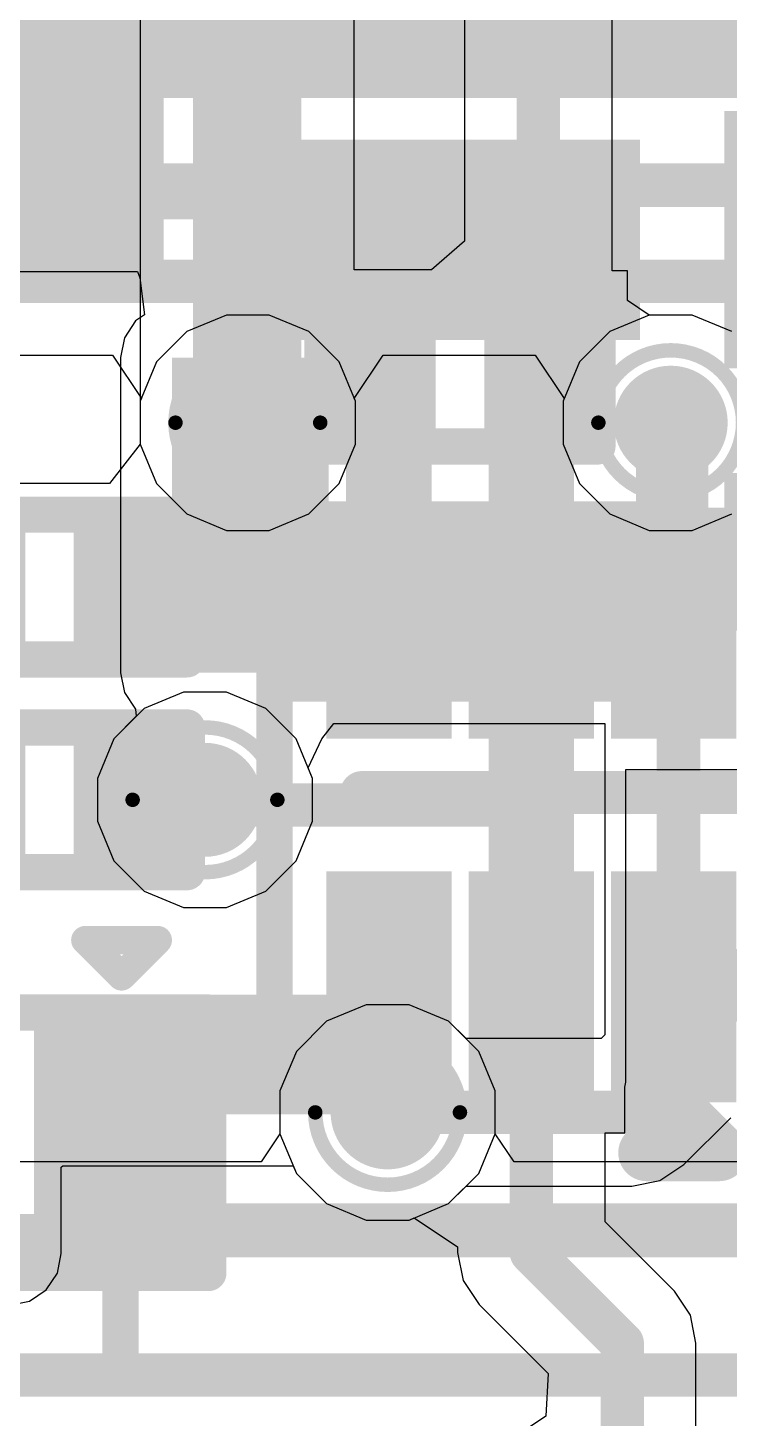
# Model space of a CAD drawing. Header units: inches. Extents: x -10 to 344, y -7 to 75.
# Drawn here: x 43.528 to 45.99, y 5.739 to 10.619 of the extents above; entities that cross this region are included whole.
import ezdxf

# ---------------------------------------------------------------- set-up
doc = ezdxf.new("R2010")
doc.units = ezdxf.units.IN
for name, color, linetype in [('Bottom Layer', 5, 'Continuous'), ('Bottom Overlay', 54, 'Continuous'), ('Bottom Paste', 16, 'Continuous'), ('Bottom Solder', 6, 'Continuous'), ('Drill Drawing', 1, 'Continuous'), ('Mid Layer 1', 16, 'Continuous'), ('Mid Layer 2', 76, 'Continuous'), ('Top Layer', 1, 'Continuous'), ('Top Overlay', 2, 'Continuous'), ('Top Solder', 216, 'Continuous'), ('Via Holes', 16, 'Continuous')]:
    doc.layers.add(name, color=color, linetype=linetype)

# ---------------------------------------------------------------- blocks, each defined once
blk = doc.blocks.new('8_WSON__8_6__28')
at = {"layer": 'Top Overlay'}
for points in [[(4, -2.5, 0.127, 0.127, 0), (4, -3, 0.127, 0.127, 0)], [(4, -3, 0.127, 0.127, 0), (-4, -3, 0.127, 0.127, 0)]]:
    blk.add_lwpolyline(points, format="xyseb", dxfattribs=at)
for points in [[(3.9683, -2.5, 0.0635, 0.0635, 1), (4.0318, -2.5, 0.0635, 0.0635, 1)], [(3.9683, -3, 0.0635, 0.0635, 1), (4.0318, -3, 0.0635, 0.0635, 1)], [(3.9683, -3, 0.0635, 0.0635, 1), (4.0318, -3, 0.0635, 0.0635, 1)]]:
    blk.add_lwpolyline(points, format="xyseb", close=True, dxfattribs=at)
blk = doc.blocks.new('MFFX_29')
at = {"layer": 'Top Layer'}
for points in [[(2.2, 1.655), (2.2, 2.155), (3.3, 2.155), (3.3, 1.655)], [(2.2, 0.385), (2.2, 0.885), (3.3, 0.885), (3.3, 0.385)]]:
    blk.add_hatch(color=1, dxfattribs=at).paths.add_polyline_path(points)
at = {"layer": 'Top Solder'}
for points in [[(2.0984, 1.5534), (2.0984, 2.2566), (3.4016, 2.2566), (3.4016, 1.5534)], [(0.0985, 2.0066), (1.8017, 2.0066), (1.8017, 1.4534), (0.0985, 1.4534)], [(0.0985, 1.0866), (1.8017, 1.0866), (1.8017, 0.1834), (0.0985, 0.1834)], [(2.0984, 0.2834), (2.0984, 0.9866), (3.4016, 0.9866), (3.4016, 0.2834)]]:
    blk.add_hatch(color=216, dxfattribs=at).paths.add_polyline_path(points)
at = {"layer": 'Top Overlay'}
for points in [[(2.27, 2.575, 0.15, 0.15, 0), (-3.075, 2.575, 0.15, 0.15, 0)], [(3.075, 2.575, 0.15, 0.15, 0), (2.27, 2.575, 0.15, 0.15, 0)]]:
    blk.add_lwpolyline(points, format="xyseb", dxfattribs=at)
for points in [[(2.2325, 2.575, 0.075, 0.075, 1), (2.3075, 2.575, 0.075, 0.075, 1)], [(2.2325, 2.575, 0.075, 0.075, 1), (2.3075, 2.575, 0.075, 0.075, 1)], [(3.0375, 2.575, 0.075, 0.075, 1), (3.1125, 2.575, 0.075, 0.075, 1)]]:
    blk.add_lwpolyline(points, format="xyseb", close=True, dxfattribs=at)
blk = doc.blocks.new('R___0201_B_71')
at = {"layer": 'Bottom Layer'}
for points in [[(-0.41, 0.185), (-0.14, 0.185), (-0.14, -0.185), (-0.41, -0.185)], [(0.14, 0.185), (0.41, 0.185), (0.41, -0.185), (0.14, -0.185)]]:
    blk.add_hatch(color=5, dxfattribs=at).paths.add_polyline_path(points)
at = {"layer": 'Bottom Paste'}
for points in [[(-0.41, 0.185), (-0.14, 0.185), (-0.14, -0.185), (-0.41, -0.185)], [(0.14, 0.185), (0.41, 0.185), (0.41, -0.185), (0.14, -0.185)]]:
    blk.add_hatch(color=16, dxfattribs=at).paths.add_polyline_path(points)
at = {"layer": 'Bottom Solder'}
for points in [[(-0.465, 0.24), (-0.085, 0.24), (-0.085, -0.24), (-0.465, -0.24)], [(0.085, 0.24), (0.465, 0.24), (0.465, -0.24), (0.085, -0.24)]]:
    blk.add_hatch(color=6, dxfattribs=at).paths.add_polyline_path(points)
at = {"layer": 'Bottom Overlay'}
for points in [[(0.4826, 0.254, 0.127, 0.127, 0), (-0.4826, 0.254, 0.127, 0.127, 0)], [(-0.4826, 0.254, 0.127, 0.127, 0), (-0.4826, -0.254, 0.127, 0.127, 0)], [(0.4826, 0.254, 0.127, 0.127, 0), (0.4826, -0.254, 0.127, 0.127, 0)], [(0.4826, -0.254, 0.127, 0.127, 0), (-0.4826, -0.254, 0.127, 0.127, 0)]]:
    blk.add_lwpolyline(points, format="xyseb", dxfattribs=at)
for points in [[(-0.5143, 0.254, 0.0635, 0.0635, 1), (-0.4508, 0.254, 0.0635, 0.0635, 1)], [(-0.5143, 0.254, 0.0635, 0.0635, 1), (-0.4508, 0.254, 0.0635, 0.0635, 1)], [(0.4508, 0.254, 0.0635, 0.0635, 1), (0.5143, 0.254, 0.0635, 0.0635, 1)], [(0.4508, 0.254, 0.0635, 0.0635, 1), (0.5143, 0.254, 0.0635, 0.0635, 1)], [(-0.5143, -0.254, 0.0635, 0.0635, 1), (-0.4508, -0.254, 0.0635, 0.0635, 1)], [(-0.5143, -0.254, 0.0635, 0.0635, 1), (-0.4508, -0.254, 0.0635, 0.0635, 1)], [(0.4508, -0.254, 0.0635, 0.0635, 1), (0.5143, -0.254, 0.0635, 0.0635, 1)], [(0.4508, -0.254, 0.0635, 0.0635, 1), (0.5143, -0.254, 0.0635, 0.0635, 1)]]:
    blk.add_lwpolyline(points, format="xyseb", close=True, dxfattribs=at)
blk = doc.blocks.new('R___0201_B_73')
at = {"layer": 'Bottom Layer'}
for points in [[(-0.41, 0.185), (-0.14, 0.185), (-0.14, -0.185), (-0.41, -0.185)], [(0.14, 0.185), (0.41, 0.185), (0.41, -0.185), (0.14, -0.185)]]:
    blk.add_hatch(color=5, dxfattribs=at).paths.add_polyline_path(points)
at = {"layer": 'Bottom Paste'}
for points in [[(-0.41, 0.185), (-0.14, 0.185), (-0.14, -0.185), (-0.41, -0.185)], [(0.14, 0.185), (0.41, 0.185), (0.41, -0.185), (0.14, -0.185)]]:
    blk.add_hatch(color=16, dxfattribs=at).paths.add_polyline_path(points)
at = {"layer": 'Bottom Solder'}
for points in [[(-0.465, 0.24), (-0.085, 0.24), (-0.085, -0.24), (-0.465, -0.24)], [(0.085, 0.24), (0.465, 0.24), (0.465, -0.24), (0.085, -0.24)]]:
    blk.add_hatch(color=6, dxfattribs=at).paths.add_polyline_path(points)
at = {"layer": 'Bottom Overlay'}
for points in [[(-0.4826, 0.254, 0.127, 0.127, 0), (0.4826, 0.254, 0.127, 0.127, 0)], [(-0.4826, -0.254, 0.127, 0.127, 0), (-0.4826, 0.254, 0.127, 0.127, 0)], [(0.4826, -0.254, 0.127, 0.127, 0), (0.4826, 0.254, 0.127, 0.127, 0)], [(-0.4826, -0.254, 0.127, 0.127, 0), (0.4826, -0.254, 0.127, 0.127, 0)]]:
    blk.add_lwpolyline(points, format="xyseb", dxfattribs=at)
for points in [[(-0.5143, 0.254, 0.0635, 0.0635, 1), (-0.4508, 0.254, 0.0635, 0.0635, 1)], [(-0.5143, 0.254, 0.0635, 0.0635, 1), (-0.4508, 0.254, 0.0635, 0.0635, 1)], [(0.4508, 0.254, 0.0635, 0.0635, 1), (0.5143, 0.254, 0.0635, 0.0635, 1)], [(0.4508, 0.254, 0.0635, 0.0635, 1), (0.5143, 0.254, 0.0635, 0.0635, 1)], [(-0.5143, -0.254, 0.0635, 0.0635, 1), (-0.4508, -0.254, 0.0635, 0.0635, 1)], [(-0.5143, -0.254, 0.0635, 0.0635, 1), (-0.4508, -0.254, 0.0635, 0.0635, 1)], [(0.4508, -0.254, 0.0635, 0.0635, 1), (0.5143, -0.254, 0.0635, 0.0635, 1)], [(0.4508, -0.254, 0.0635, 0.0635, 1), (0.5143, -0.254, 0.0635, 0.0635, 1)]]:
    blk.add_lwpolyline(points, format="xyseb", close=True, dxfattribs=at)
blk = doc.blocks.new('R___0201_B_74')
at = {"layer": 'Bottom Layer'}
for points in [[(-0.41, 0.185), (-0.14, 0.185), (-0.14, -0.185), (-0.41, -0.185)], [(0.14, 0.185), (0.41, 0.185), (0.41, -0.185), (0.14, -0.185)]]:
    blk.add_hatch(color=5, dxfattribs=at).paths.add_polyline_path(points)
at = {"layer": 'Bottom Paste'}
for points in [[(-0.41, 0.185), (-0.14, 0.185), (-0.14, -0.185), (-0.41, -0.185)], [(0.14, 0.185), (0.41, 0.185), (0.41, -0.185), (0.14, -0.185)]]:
    blk.add_hatch(color=16, dxfattribs=at).paths.add_polyline_path(points)
at = {"layer": 'Bottom Solder'}
for points in [[(-0.465, 0.24), (-0.085, 0.24), (-0.085, -0.24), (-0.465, -0.24)], [(0.085, 0.24), (0.465, 0.24), (0.465, -0.24), (0.085, -0.24)]]:
    blk.add_hatch(color=6, dxfattribs=at).paths.add_polyline_path(points)
at = {"layer": 'Bottom Overlay'}
for points in [[(0.4826, 0.254, 0.127, 0.127, 0), (-0.4826, 0.254, 0.127, 0.127, 0)], [(-0.4826, 0.254, 0.127, 0.127, 0), (-0.4826, -0.254, 0.127, 0.127, 0)], [(0.4826, 0.254, 0.127, 0.127, 0), (0.4826, -0.254, 0.127, 0.127, 0)], [(0.4826, -0.254, 0.127, 0.127, 0), (-0.4826, -0.254, 0.127, 0.127, 0)]]:
    blk.add_lwpolyline(points, format="xyseb", dxfattribs=at)
for points in [[(-0.5143, 0.254, 0.0635, 0.0635, 1), (-0.4508, 0.254, 0.0635, 0.0635, 1)], [(-0.5143, 0.254, 0.0635, 0.0635, 1), (-0.4508, 0.254, 0.0635, 0.0635, 1)], [(0.4508, 0.254, 0.0635, 0.0635, 1), (0.5143, 0.254, 0.0635, 0.0635, 1)], [(0.4508, 0.254, 0.0635, 0.0635, 1), (0.5143, 0.254, 0.0635, 0.0635, 1)], [(-0.5143, -0.254, 0.0635, 0.0635, 1), (-0.4508, -0.254, 0.0635, 0.0635, 1)], [(-0.5143, -0.254, 0.0635, 0.0635, 1), (-0.4508, -0.254, 0.0635, 0.0635, 1)], [(0.4508, -0.254, 0.0635, 0.0635, 1), (0.5143, -0.254, 0.0635, 0.0635, 1)], [(0.4508, -0.254, 0.0635, 0.0635, 1), (0.5143, -0.254, 0.0635, 0.0635, 1)]]:
    blk.add_lwpolyline(points, format="xyseb", close=True, dxfattribs=at)
blk = doc.blocks.new('DFN1006_3_B_76')
at = {"layer": 'Bottom Layer'}
for points in [[(-0.35, 0.55), (-0.1, 0.55), (-0.1, 0.15), (-0.35, 0.15)], [(0.1, 0.55), (0.35, 0.55), (0.35, 0.15), (0.1, 0.15)], [(-0.35, -0.15), (0.35, -0.15), (0.35, -0.55), (-0.35, -0.55)]]:
    blk.add_hatch(color=5, dxfattribs=at).paths.add_polyline_path(points)
at = {"layer": 'Bottom Paste'}
for points in [[(-0.35, 0.55), (-0.1, 0.55), (-0.1, 0.15), (-0.35, 0.15)], [(0.1, 0.55), (0.35, 0.55), (0.35, 0.15), (0.1, 0.15)], [(-0.35, -0.15), (0.35, -0.15), (0.35, -0.55), (-0.35, -0.55)]]:
    blk.add_hatch(color=16, dxfattribs=at).paths.add_polyline_path(points)
at = {"layer": 'Bottom Solder'}
for points in [[(-0.4516, 0.6516), (0.0016, 0.6516), (0.0016, 0.0484), (-0.4516, 0.0484)], [(-0.0016, 0.6516), (0.4516, 0.6516), (0.4516, 0.0484), (-0.0016, 0.0484)], [(-0.4516, -0.0484), (0.4516, -0.0484), (0.4516, -0.6516), (-0.4516, -0.6516)]]:
    blk.add_hatch(color=6, dxfattribs=at).paths.add_polyline_path(points)
at = {"layer": 'Bottom Overlay'}
for points in [[(0.4572, 0.6604, 0.127, 0.127, 0), (-0.4572, 0.6604, 0.127, 0.127, 0)], [(-0.4572, -0.6604, 0.127, 0.127, 0), (-0.4572, 0.6604, 0.127, 0.127, 0)], [(0.4572, -0.6604, 0.127, 0.127, 0), (0.4572, 0.6604, 0.127, 0.127, 0)], [(-0.7112, 0.2286, 0.1, 0.1, 0), (-0.7112, 0.4826, 0.1, 0.1, 0)], [(-0.5842, 0.3556, 0.1, 0.1, 0), (-0.7112, 0.4826, 0.1, 0.1, 0)], [(-0.7112, 0.2286, 0.1, 0.1, 0), (-0.5842, 0.3556, 0.1, 0.1, 0)], [(0.4572, -0.6604, 0.127, 0.127, 0), (-0.4572, -0.6604, 0.127, 0.127, 0)]]:
    blk.add_lwpolyline(points, format="xyseb", dxfattribs=at)
for points in [[(-0.4889, 0.6604, 0.0635, 0.0635, 1), (-0.4254, 0.6604, 0.0635, 0.0635, 1)], [(-0.4889, 0.6604, 0.0635, 0.0635, 1), (-0.4254, 0.6604, 0.0635, 0.0635, 1)], [(0.4254, 0.6604, 0.0635, 0.0635, 1), (0.4889, 0.6604, 0.0635, 0.0635, 1)], [(0.4254, 0.6604, 0.0635, 0.0635, 1), (0.4889, 0.6604, 0.0635, 0.0635, 1)], [(-0.7362, 0.4826, 0.05, 0.05, 1), (-0.6862, 0.4826, 0.05, 0.05, 1)], [(-0.7362, 0.4826, 0.05, 0.05, 1), (-0.6862, 0.4826, 0.05, 0.05, 1)], [(-0.6092, 0.3556, 0.05, 0.05, 1), (-0.5592, 0.3556, 0.05, 0.05, 1)], [(-0.6092, 0.3556, 0.05, 0.05, 1), (-0.5592, 0.3556, 0.05, 0.05, 1)], [(-0.7362, 0.2286, 0.05, 0.05, 1), (-0.6862, 0.2286, 0.05, 0.05, 1)], [(-0.7362, 0.2286, 0.05, 0.05, 1), (-0.6862, 0.2286, 0.05, 0.05, 1)], [(-0.4889, -0.6604, 0.0635, 0.0635, 1), (-0.4254, -0.6604, 0.0635, 0.0635, 1)], [(-0.4889, -0.6604, 0.0635, 0.0635, 1), (-0.4254, -0.6604, 0.0635, 0.0635, 1)], [(0.4254, -0.6604, 0.0635, 0.0635, 1), (0.4889, -0.6604, 0.0635, 0.0635, 1)], [(0.4254, -0.6604, 0.0635, 0.0635, 1), (0.4889, -0.6604, 0.0635, 0.0635, 1)]]:
    blk.add_lwpolyline(points, format="xyseb", close=True, dxfattribs=at)
blk = doc.blocks.new('SOT_563_B_77')
at = {"layer": 'Bottom Layer'}
for points in [[(-0.973, 0.35), (-0.973, 0.65), (-0.303, 0.65), (-0.303, 0.35)], [(0.303, 0.35), (0.303, 0.65), (0.973, 0.65), (0.973, 0.35)], [(-0.973, -0.15), (-0.973, 0.15), (-0.303, 0.15), (-0.303, -0.15)], [(0.303, -0.15), (0.303, 0.15), (0.973, 0.15), (0.973, -0.15)], [(-0.973, -0.65), (-0.973, -0.35), (-0.303, -0.35), (-0.303, -0.65)], [(0.303, -0.65), (0.303, -0.35), (0.973, -0.35), (0.973, -0.65)]]:
    blk.add_hatch(color=5, dxfattribs=at).paths.add_polyline_path(points)
at = {"layer": 'Bottom Paste'}
for points in [[(-0.973, 0.35), (-0.973, 0.65), (-0.303, 0.65), (-0.303, 0.35)], [(0.303, 0.35), (0.303, 0.65), (0.973, 0.65), (0.973, 0.35)], [(-0.973, -0.15), (-0.973, 0.15), (-0.303, 0.15), (-0.303, -0.15)], [(0.303, -0.15), (0.303, 0.15), (0.973, 0.15), (0.973, -0.15)], [(-0.973, -0.65), (-0.973, -0.35), (-0.303, -0.35), (-0.303, -0.65)], [(0.303, -0.65), (0.303, -0.35), (0.973, -0.35), (0.973, -0.65)]]:
    blk.add_hatch(color=16, dxfattribs=at).paths.add_polyline_path(points)
at = {"layer": 'Bottom Solder'}
for points in [[(-1.043, 0.28), (-1.043, 0.72), (-0.233, 0.72), (-0.233, 0.28)], [(0.233, 0.28), (0.233, 0.72), (1.043, 0.72), (1.043, 0.28)], [(-1.043, -0.22), (-1.043, 0.22), (-0.233, 0.22), (-0.233, -0.22)], [(0.233, -0.22), (0.233, 0.22), (1.043, 0.22), (1.043, -0.22)], [(-1.043, -0.72), (-1.043, -0.28), (-0.233, -0.28), (-0.233, -0.72)], [(0.233, -0.72), (0.233, -0.28), (1.043, -0.28), (1.043, -0.72)]]:
    blk.add_hatch(color=6, dxfattribs=at).paths.add_polyline_path(points)
at = {"layer": 'Bottom Overlay'}
for points in [[(-0.7588, 0.9016, 0.127, 0.127, 0), (0.7412, 0.9016, 0.127, 0.127, 0)], [(-1.2203, -0.4052, 0.2, 0.2, 0), (-1.2203, -0.6592, 0.2, 0.2, 0)], [(-1.2203, -0.4052, 0.2, 0.2, 0), (-1.0933, -0.5322, 0.2, 0.2, 0)], [(-1.0933, -0.5322, 0.2, 0.2, 0), (-1.2203, -0.6592, 0.2, 0.2, 0)], [(-0.7588, -0.9016, 0.127, 0.127, 0), (0.7412, -0.9016, 0.127, 0.127, 0)]]:
    blk.add_lwpolyline(points, format="xyseb", dxfattribs=at)
for points in [[(-0.7905, 0.9016, 0.0635, 0.0635, 1), (-0.727, 0.9016, 0.0635, 0.0635, 1)], [(0.7095, 0.9016, 0.0635, 0.0635, 1), (0.773, 0.9016, 0.0635, 0.0635, 1)], [(-1.2703, -0.4052, 0.1, 0.1, 1), (-1.1703, -0.4052, 0.1, 0.1, 1)], [(-1.2703, -0.4052, 0.1, 0.1, 1), (-1.1703, -0.4052, 0.1, 0.1, 1)], [(-1.1433, -0.5322, 0.1, 0.1, 1), (-1.0433, -0.5322, 0.1, 0.1, 1)], [(-1.1433, -0.5322, 0.1, 0.1, 1), (-1.0433, -0.5322, 0.1, 0.1, 1)], [(-1.2703, -0.6592, 0.1, 0.1, 1), (-1.1703, -0.6592, 0.1, 0.1, 1)], [(-1.2703, -0.6592, 0.1, 0.1, 1), (-1.1703, -0.6592, 0.1, 0.1, 1)], [(-0.7905, -0.9016, 0.0635, 0.0635, 1), (-0.727, -0.9016, 0.0635, 0.0635, 1)], [(0.7095, -0.9016, 0.0635, 0.0635, 1), (0.773, -0.9016, 0.0635, 0.0635, 1)]]:
    blk.add_lwpolyline(points, format="xyseb", close=True, dxfattribs=at)
blk = doc.blocks.new('C___0603_B_106')
at = {"layer": 'Bottom Layer'}
for points in [[(-1.143, -0.4445), (-1.143, 0.4445), (-0.381, 0.4445), (-0.381, -0.4445)], [(0.381, -0.4445), (0.381, 0.4445), (1.143, 0.4445), (1.143, -0.4445)]]:
    blk.add_hatch(color=5, dxfattribs=at).paths.add_polyline_path(points)
at = {"layer": 'Bottom Paste'}
for points in [[(-1.143, -0.4445), (-1.143, 0.4445), (-0.381, 0.4445), (-0.381, -0.4445)], [(0.381, -0.4445), (0.381, 0.4445), (1.143, 0.4445), (1.143, -0.4445)]]:
    blk.add_hatch(color=16, dxfattribs=at).paths.add_polyline_path(points)
at = {"layer": 'Bottom Solder'}
for points in [[(-1.203, -0.5045), (-1.203, 0.5045), (-0.321, 0.5045), (-0.321, -0.5045)], [(0.321, -0.5045), (0.321, 0.5045), (1.203, 0.5045), (1.203, -0.5045)]]:
    blk.add_hatch(color=6, dxfattribs=at).paths.add_polyline_path(points)
at = {"layer": 'Bottom Overlay'}
for points in [[(-1.2446, 0.5334, 0.127, 0.127, 0), (-0.4572, 0.5334, 0.127, 0.127, 0)], [(-1.2446, 0.5334, 0.127, 0.127, 0), (-1.2446, -0.5334, 0.127, 0.127, 0)], [(0.4572, 0.5334, 0.127, 0.127, 0), (1.2446, 0.5334, 0.127, 0.127, 0)], [(1.2446, 0.5334, 0.127, 0.127, 0), (1.2446, -0.5334, 0.127, 0.127, 0)], [(-1.2446, -0.5334, 0.127, 0.127, 0), (-0.4572, -0.5334, 0.127, 0.127, 0)], [(0.4572, -0.5334, 0.127, 0.127, 0), (1.2446, -0.5334, 0.127, 0.127, 0)]]:
    blk.add_lwpolyline(points, format="xyseb", dxfattribs=at)
for points in [[(-1.2764, 0.5334, 0.0635, 0.0635, 1), (-1.2128, 0.5334, 0.0635, 0.0635, 1)], [(-1.2764, 0.5334, 0.0635, 0.0635, 1), (-1.2128, 0.5334, 0.0635, 0.0635, 1)], [(-0.4889, 0.5334, 0.0635, 0.0635, 1), (-0.4254, 0.5334, 0.0635, 0.0635, 1)], [(0.4254, 0.5334, 0.0635, 0.0635, 1), (0.4889, 0.5334, 0.0635, 0.0635, 1)], [(1.2128, 0.5334, 0.0635, 0.0635, 1), (1.2764, 0.5334, 0.0635, 0.0635, 1)], [(1.2128, 0.5334, 0.0635, 0.0635, 1), (1.2764, 0.5334, 0.0635, 0.0635, 1)], [(-1.2764, -0.5334, 0.0635, 0.0635, 1), (-1.2128, -0.5334, 0.0635, 0.0635, 1)], [(-1.2764, -0.5334, 0.0635, 0.0635, 1), (-1.2128, -0.5334, 0.0635, 0.0635, 1)], [(-0.4889, -0.5334, 0.0635, 0.0635, 1), (-0.4254, -0.5334, 0.0635, 0.0635, 1)], [(0.4254, -0.5334, 0.0635, 0.0635, 1), (0.4889, -0.5334, 0.0635, 0.0635, 1)], [(1.2128, -0.5334, 0.0635, 0.0635, 1), (1.2764, -0.5334, 0.0635, 0.0635, 1)], [(1.2128, -0.5334, 0.0635, 0.0635, 1), (1.2764, -0.5334, 0.0635, 0.0635, 1)]]:
    blk.add_lwpolyline(points, format="xyseb", close=True, dxfattribs=at)

msp = doc.modelspace()

# ---------------------------------------------------------------- hatches: boundary and pattern name
at = {"layer": 'Bottom Layer'}
for points in [[(44.6458, 8.194), (44.9458, 8.194), (44.9458, 9.5882), (44.6458, 9.5882)], [(45.1458, 6.918), (45.4458, 6.918), (45.4458, 9.5882), (45.1458, 9.5882)], [(43.6518, 6.8055), (44.9458, 6.8055), (44.9458, 7.2249), (43.6518, 7.2249)]]:
    msp.add_hatch(color=5, dxfattribs=at).paths.add_polyline_path(points)
h = msp.add_hatch(color=5, dxfattribs=at)
edge = h.paths.add_edge_path()
edge.add_arc((44.3007, 9.2328), 0.2, 0, 360)
h = msp.add_hatch(color=5, dxfattribs=at)
edge = h.paths.add_edge_path()
edge.add_arc((45.7852, 9.2328), 0.2, 0, 360)
h = msp.add_hatch(color=5, dxfattribs=at)
edge = h.paths.add_edge_path()
edge.add_arc((44.1503, 7.9092), 0.2, 0, 360)
h = msp.add_hatch(color=5, dxfattribs=at)
edge = h.paths.add_edge_path()
edge.add_arc((44.7913, 6.8122), 0.2, 0, 360)
at = {"layer": 'Mid Layer 1'}
h = msp.add_hatch(color=16, dxfattribs=at)
edge = h.paths.add_edge_path()
edge.add_arc((44.3007, 9.2328), 0.2, 0, 360)
h = msp.add_hatch(color=16, dxfattribs=at)
edge = h.paths.add_edge_path()
edge.add_arc((45.7852, 9.2328), 0.2, 0, 360)
h = msp.add_hatch(color=16, dxfattribs=at)
edge = h.paths.add_edge_path()
edge.add_arc((44.1503, 7.9092), 0.2, 0, 360)
h = msp.add_hatch(color=16, dxfattribs=at)
edge = h.paths.add_edge_path()
edge.add_arc((44.7913, 6.8122), 0.2, 0, 360)
at = {"layer": 'Mid Layer 2'}
h = msp.add_hatch(color=76, dxfattribs=at)
edge = h.paths.add_edge_path()
edge.add_arc((44.3007, 9.2328), 0.2, 0, 360)
h = msp.add_hatch(color=76, dxfattribs=at)
edge = h.paths.add_edge_path()
edge.add_arc((45.7852, 9.2328), 0.2, 0, 360)
h = msp.add_hatch(color=76, dxfattribs=at)
edge = h.paths.add_edge_path()
edge.add_arc((44.1503, 7.9092), 0.2, 0, 360)
h = msp.add_hatch(color=76, dxfattribs=at)
edge = h.paths.add_edge_path()
edge.add_arc((44.7913, 6.8122), 0.2, 0, 360)
at = {"layer": 'Top Layer'}
msp.add_hatch(color=1, dxfattribs=at).paths.add_polyline_path([(44.0349, 8.355), (44.5847, 8.355), (44.5847, 9.4615), (44.0349, 9.4615)])
h = msp.add_hatch(color=1, dxfattribs=at)
edge = h.paths.add_edge_path()
edge.add_arc((44.3007, 9.2328), 0.2, 0, 360)
h = msp.add_hatch(color=1, dxfattribs=at)
edge = h.paths.add_edge_path()
edge.add_arc((45.7852, 9.2328), 0.2, 0, 360)
h = msp.add_hatch(color=1, dxfattribs=at)
edge = h.paths.add_edge_path()
edge.add_arc((44.1503, 7.9092), 0.2, 0, 360)
h = msp.add_hatch(color=1, dxfattribs=at)
edge = h.paths.add_edge_path()
edge.add_arc((44.7913, 6.8122), 0.2, 0, 360)
at = {"layer": 'Via Holes'}
h = msp.add_hatch(color=7, dxfattribs=at)
edge = h.paths.add_edge_path()
edge.add_arc((44.3007, 9.2328), 0.1, 0, 360)
h = msp.add_hatch(color=7, dxfattribs=at)
edge = h.paths.add_edge_path()
edge.add_arc((45.7852, 9.2328), 0.1, 0, 360)
h = msp.add_hatch(color=7, dxfattribs=at)
edge = h.paths.add_edge_path()
edge.add_arc((44.1503, 7.9092), 0.1, 0, 360)
h = msp.add_hatch(color=7, dxfattribs=at)
edge = h.paths.add_edge_path()
edge.add_arc((44.7913, 6.8122), 0.1, 0, 360)

# ---------------------------------------------------------------- linework, layer by layer
at = {"layer": 'Bottom Layer'}
for p, q in [((45.5794, 9.766), (45.5794, 13.4624)), ((45.0615, 13.3552), (45.0615, 9.8698)), ((44.6739, 9.7695), (44.6739, 11.7813)), ((43.9228, 11.0642), (43.9228, 9.2352)), ((45.0615, 9.8698), (44.9458, 9.7695)), ((44.9458, 9.7695), (44.6739, 9.7695)), ((45.6332, 9.766), (45.5794, 9.766)), ((45.6332, 9.6619), (45.6332, 9.766)), ((45.71, 9.6106), (45.6332, 9.6619)), ((45.8603, 9.6106), (45.71, 9.6106)), ((45.9992, 9.5531), (45.8603, 9.6106)), ((43.9228, 9.2352), (43.9229, 9.2347)), ((43.9229, 9.2347), (43.9229, 9.1576)), ((43.9229, 9.1576), (43.8155, 9.0188)), ((43.8155, 9.0188), (43.3043, 9.0188)), ((45.6271, 6.918), (45.6271, 8.0162)), ((45.6271, 8.0162), (46.1236, 8.0162)), ((45.6236, 6.9005), (45.6271, 6.918)), ((45.6236, 6.7402), (45.6236, 6.9005)), ((45.5548, 6.4283), (45.5548, 6.7402)), ((45.5548, 6.7402), (45.6236, 6.7402)), ((43.6459, 6.6194), (43.6518, 6.6242)), ((43.6459, 6.3173), (43.6459, 6.6194)), ((43.6518, 6.6242), (44.4603, 6.6242)), ((44.4603, 6.6242), (44.4711, 6.5982)), ((44.4711, 6.5982), (44.5773, 6.492)), ((44.5773, 6.492), (44.7162, 6.4344)), ((44.8665, 6.4344), (44.8845, 6.4419)), ((44.8845, 6.4419), (45.0369, 6.3401)), ((44.7162, 6.4344), (44.8665, 6.4344)), ((45.7981, 6.1851), (45.5548, 6.4283)), ((43.6321, 6.2479), (43.6459, 6.3173)), ((45.0369, 6.3401), (45.0369, 6.321)), ((45.0369, 6.321), (45.0566, 6.2219)), ((43.5928, 6.1891), (43.6321, 6.2479)), ((45.0566, 6.2219), (45.1127, 6.1379)), ((43.4646, 6.136), (43.534, 6.1498)), ((43.534, 6.1498), (43.5928, 6.1891)), ((45.8542, 6.101), (45.7981, 6.1851)), ((45.1127, 6.1379), (45.355, 5.8957)), ((45.8739, 6.0019), (45.8542, 6.101)), ((45.8739, 3.4038), (45.8739, 6.0019)), ((45.355, 5.8957), (45.3467, 5.7461)), ((45.3467, 5.7461), (45.2756, 5.6986))]:
    msp.add_line(p, q, dxfattribs=at)
for points in [[(45.3204, 9.4032, 0.1524, 0.1524, 0), (45.3204, 13.4624, 0.1524, 0.1524, 0)], [(44.2984, 9.2352, 0.381, 0.381, 0), (44.2984, 11.7813, 0.381, 0.381, 0)], [(44.2984, 9.2352, 0.1524, 0.1524, 0), (44.3007, 9.2328, 0.1524, 0.1524, 0)], [(45.7852, 9.1058, 0.254, 0.254, 0), (45.7905, 9.1005, 0.254, 0.254, 0)], [(45.7905, 8.5343, 0.254, 0.254, 0), (45.7905, 9.1005, 0.254, 0.254, 0)], [(43.8796, 8.656, 0.254, 0.254, 0), (44.7728, 8.656, 0.254, 0.254, 0)], [(44.7728, 8.656, 0.254, 0.254, 0), (44.7958, 8.633, 0.254, 0.254, 0)], [(44.7958, 8.529, 0.254, 0.254, 0), (44.7958, 8.633, 0.254, 0.254, 0)], [(45.7905, 8.5343, 0.254, 0.254, 0), (45.7958, 8.529, 0.254, 0.254, 0)], [(43.8796, 7.891, 0.1524, 0.1524, 0), (45.2958, 7.891, 0.1524, 0.1524, 0)], [(45.2923, 7.2494, 0.254, 0.254, 0), (45.2958, 7.253, 0.254, 0.254, 0)], [(45.7958, 7.253, 0.254, 0.254, 0), (45.8009, 7.2581, 0.254, 0.254, 0)], [(45.8009, 7.2581, 0.254, 0.254, 0), (46.3714, 7.2581, 0.254, 0.254, 0)], [(45.2958, 6.321, 0.1524, 0.1524, 0), (45.2958, 7.253, 0.1524, 0.1524, 0)], [(45.2958, 6.321, 0.1524, 0.1524, 0), (45.6149, 6.0019, 0.1524, 0.1524, 0)], [(45.6149, 3.4038, 0.1524, 0.1524, 0), (45.6149, 6.0019, 0.1524, 0.1524, 0)]]:
    msp.add_lwpolyline(points, format="xyseb", dxfattribs=at)
for points in [[(45.2823, 9.4032, 0.0762, 0.0762, 1), (45.3585, 9.4032, 0.0762, 0.0762, 1)], [(44.2031, 9.2352, 0.1905, 0.1905, 1), (44.3936, 9.2352, 0.1905, 0.1905, 1)], [(44.2603, 9.2352, 0.0762, 0.0762, 1), (44.3365, 9.2352, 0.0762, 0.0762, 1)], [(44.2626, 9.2328, 0.0762, 0.0762, 1), (44.3388, 9.2328, 0.0762, 0.0762, 1)], [(45.7217, 9.1058, 0.127, 0.127, 1), (45.8487, 9.1058, 0.127, 0.127, 1)], [(45.727, 9.1005, 0.127, 0.127, 1), (45.854, 9.1005, 0.127, 0.127, 1)], [(45.727, 9.1005, 0.127, 0.127, 1), (45.854, 9.1005, 0.127, 0.127, 1)], [(43.8161, 8.656, 0.127, 0.127, 1), (43.9431, 8.656, 0.127, 0.127, 1)], [(44.7093, 8.656, 0.127, 0.127, 1), (44.8363, 8.656, 0.127, 0.127, 1)], [(44.7093, 8.656, 0.127, 0.127, 1), (44.8363, 8.656, 0.127, 0.127, 1)], [(44.7323, 8.633, 0.127, 0.127, 1), (44.8593, 8.633, 0.127, 0.127, 1)], [(44.7323, 8.633, 0.127, 0.127, 1), (44.8593, 8.633, 0.127, 0.127, 1)], [(44.7323, 8.529, 0.127, 0.127, 1), (44.8593, 8.529, 0.127, 0.127, 1)], [(45.727, 8.5343, 0.127, 0.127, 1), (45.854, 8.5343, 0.127, 0.127, 1)], [(45.727, 8.5343, 0.127, 0.127, 1), (45.854, 8.5343, 0.127, 0.127, 1)], [(45.7323, 8.529, 0.127, 0.127, 1), (45.8593, 8.529, 0.127, 0.127, 1)], [(43.8415, 7.891, 0.0762, 0.0762, 1), (43.9177, 7.891, 0.0762, 0.0762, 1)], [(45.2577, 7.891, 0.0762, 0.0762, 1), (45.3339, 7.891, 0.0762, 0.0762, 1)], [(45.2288, 7.2494, 0.127, 0.127, 1), (45.3558, 7.2494, 0.127, 0.127, 1)], [(45.2323, 7.253, 0.127, 0.127, 1), (45.3593, 7.253, 0.127, 0.127, 1)], [(45.7323, 7.253, 0.127, 0.127, 1), (45.8593, 7.253, 0.127, 0.127, 1)], [(45.7374, 7.2581, 0.127, 0.127, 1), (45.8644, 7.2581, 0.127, 0.127, 1)], [(45.7374, 7.2581, 0.127, 0.127, 1), (45.8644, 7.2581, 0.127, 0.127, 1)], [(45.2577, 7.253, 0.0762, 0.0762, 1), (45.3339, 7.253, 0.0762, 0.0762, 1)], [(45.2577, 6.321, 0.0762, 0.0762, 1), (45.3339, 6.321, 0.0762, 0.0762, 1)], [(45.2577, 6.321, 0.0762, 0.0762, 1), (45.3339, 6.321, 0.0762, 0.0762, 1)], [(45.5768, 6.0019, 0.0762, 0.0762, 1), (45.653, 6.0019, 0.0762, 0.0762, 1)], [(45.5768, 6.0019, 0.0762, 0.0762, 1), (45.653, 6.0019, 0.0762, 0.0762, 1)]]:
    msp.add_lwpolyline(points, format="xyseb", close=True, dxfattribs=at)
at = {"layer": 'Drill Drawing'}
for points in [[(44.5547, 9.2328, 0.0508, 0.0508, 1), (44.0467, 9.2328, 0.0508, 0.0508, 1)], [(46.0392, 9.2328, 0.0508, 0.0508, 1), (45.5312, 9.2328, 0.0508, 0.0508, 1)], [(44.034, 9.2328, 0.0254, 0.0254, 1), (44.0594, 9.2328, 0.0254, 0.0254, 1)], [(44.542, 9.2328, 0.0254, 0.0254, 1), (44.5674, 9.2328, 0.0254, 0.0254, 1)], [(45.5185, 9.2328, 0.0254, 0.0254, 1), (45.5439, 9.2328, 0.0254, 0.0254, 1)], [(44.4043, 7.9092, 0.0508, 0.0508, 1), (43.8963, 7.9092, 0.0508, 0.0508, 1)], [(43.8836, 7.9092, 0.0254, 0.0254, 1), (43.909, 7.9092, 0.0254, 0.0254, 1)], [(44.3916, 7.9092, 0.0254, 0.0254, 1), (44.417, 7.9092, 0.0254, 0.0254, 1)], [(45.0453, 6.8122, 0.0508, 0.0508, 1), (44.5373, 6.8122, 0.0508, 0.0508, 1)], [(44.5246, 6.8122, 0.0254, 0.0254, 1), (44.55, 6.8122, 0.0254, 0.0254, 1)], [(45.0326, 6.8122, 0.0254, 0.0254, 1), (45.058, 6.8122, 0.0254, 0.0254, 1)]]:
    msp.add_lwpolyline(points, format="xyseb", close=True, dxfattribs=at)
at = {"layer": 'Mid Layer 1'}
for p, q in [((44.2256, 9.6106), (44.0867, 9.5531)), ((44.3759, 9.6106), (44.2256, 9.6106)), ((44.5147, 9.5531), (44.3759, 9.6106)), ((45.71, 9.6106), (45.5712, 9.5531)), ((45.8603, 9.6106), (45.71, 9.6106)), ((45.9992, 9.5531), (45.8603, 9.6106)), ((44.0867, 9.5531), (43.9804, 9.4468)), ((44.621, 9.4468), (44.5147, 9.5531)), ((45.5712, 9.5531), (45.4649, 9.4468)), ((43.9804, 9.4468), (43.9229, 9.3079)), ((44.6785, 9.3079), (44.621, 9.4468)), ((45.4649, 9.4468), (45.4074, 9.3079)), ((43.9229, 9.3079), (43.9229, 9.1576)), ((44.6785, 9.1576), (44.6785, 9.3079)), ((45.4074, 9.3079), (45.4074, 9.1576)), ((43.9229, 9.1576), (43.9804, 9.0188)), ((44.621, 9.0188), (44.6785, 9.1576)), ((45.4074, 9.1576), (45.4649, 9.0188)), ((43.9804, 9.0188), (44.0867, 8.9125)), ((44.5147, 8.9125), (44.621, 9.0188)), ((45.4649, 9.0188), (45.5712, 8.9125)), ((44.0867, 8.9125), (44.2256, 8.855)), ((44.3759, 8.855), (44.5147, 8.9125)), ((45.5712, 8.9125), (45.71, 8.855)), ((45.8603, 8.855), (45.9992, 8.9125)), ((44.2256, 8.855), (44.3759, 8.855)), ((45.71, 8.855), (45.8603, 8.855)), ((44.0752, 8.287), (43.9363, 8.2295)), ((44.2255, 8.287), (44.0752, 8.287)), ((44.3643, 8.2295), (44.2255, 8.287)), ((43.9363, 8.2295), (43.83, 8.1232)), ((44.4706, 8.1232), (44.3643, 8.2295)), ((43.83, 8.1232), (43.7725, 7.9844)), ((44.5281, 7.9844), (44.4706, 8.1232)), ((43.7725, 7.9844), (43.7725, 7.8341)), ((44.5281, 7.8341), (44.5281, 7.9844)), ((43.7725, 7.8341), (43.83, 7.6952)), ((44.4706, 7.6952), (44.5281, 7.8341)), ((43.83, 7.6952), (43.9363, 7.5889)), ((44.3643, 7.5889), (44.4706, 7.6952)), ((43.9363, 7.5889), (44.0752, 7.5314)), ((44.2255, 7.5314), (44.3643, 7.5889)), ((44.0752, 7.5314), (44.2255, 7.5314)), ((44.7162, 7.19), (44.5773, 7.1325)), ((44.8665, 7.19), (44.7162, 7.19)), ((45.0054, 7.1325), (44.8665, 7.19)), ((44.5773, 7.1325), (44.4711, 7.0263)), ((45.1116, 7.0263), (45.0054, 7.1325)), ((44.4711, 7.0263), (44.4135, 6.8874)), ((45.1691, 6.8874), (45.1116, 7.0263)), ((44.4135, 6.8874), (44.4135, 6.7371)), ((45.1691, 6.7371), (45.1691, 6.8874)), ((44.4135, 6.7371), (44.4711, 6.5982)), ((45.1116, 6.5982), (45.1691, 6.7371)), ((44.4711, 6.5982), (44.5773, 6.492)), ((45.0054, 6.492), (45.1116, 6.5982)), ((44.5773, 6.492), (44.7162, 6.4344)), ((44.8665, 6.4344), (45.0054, 6.492)), ((44.7162, 6.4344), (44.8665, 6.4344))]:
    msp.add_line(p, q, dxfattribs=at)
at = {"layer": 'Mid Layer 2'}
for p, q in [((42.4046, 9.4701), (43.8251, 9.4701)), ((43.8251, 9.4701), (43.927, 9.3177)), ((44.6745, 9.3177), (44.7763, 9.4701)), ((44.7763, 9.4701), (45.3096, 9.4701)), ((45.3096, 9.4701), (45.4114, 9.3177)), ((43.927, 9.3177), (43.9229, 9.3079)), ((43.9229, 9.3079), (43.9229, 9.1576)), ((44.6785, 9.3079), (44.6745, 9.3177)), ((44.6785, 9.1576), (44.6785, 9.3079)), ((45.4114, 9.3177), (45.4074, 9.3079)), ((45.4074, 9.3079), (45.4074, 9.1576)), ((43.9229, 9.1576), (43.9804, 9.0188)), ((44.621, 9.0188), (44.6785, 9.1576)), ((45.4074, 9.1576), (45.4649, 9.0188)), ((43.9804, 9.0188), (44.0867, 8.9125)), ((44.5147, 8.9125), (44.621, 9.0188)), ((45.4649, 9.0188), (45.5712, 8.9125)), ((44.0867, 8.9125), (44.2256, 8.855)), ((44.3759, 8.855), (44.5147, 8.9125)), ((45.5712, 8.9125), (45.71, 8.855)), ((45.8603, 8.855), (45.9992, 8.9125)), ((44.2256, 8.855), (44.3759, 8.855)), ((45.71, 8.855), (45.8603, 8.855)), ((44.0752, 8.287), (43.9363, 8.2295)), ((44.2255, 8.287), (44.0752, 8.287)), ((44.3643, 8.2295), (44.2255, 8.287)), ((43.9363, 8.2295), (43.83, 8.1232)), ((44.4706, 8.1232), (44.3643, 8.2295)), ((43.83, 8.1232), (43.7725, 7.9844)), ((44.5281, 7.9844), (44.4706, 8.1232)), ((43.7725, 7.9844), (43.7725, 7.8341)), ((44.5281, 7.8341), (44.5281, 7.9844)), ((43.7725, 7.8341), (43.83, 7.6952)), ((44.4706, 7.6952), (44.5281, 7.8341)), ((43.83, 7.6952), (43.9363, 7.5889)), ((44.3643, 7.5889), (44.4706, 7.6952)), ((43.9363, 7.5889), (44.0752, 7.5314)), ((44.2255, 7.5314), (44.3643, 7.5889)), ((44.0752, 7.5314), (44.2255, 7.5314)), ((44.7162, 7.19), (44.5773, 7.1325)), ((44.8665, 7.19), (44.7162, 7.19)), ((45.0054, 7.1325), (44.8665, 7.19)), ((44.5773, 7.1325), (44.4711, 7.0263)), ((45.1116, 7.0263), (45.0054, 7.1325)), ((44.4711, 7.0263), (44.4135, 6.8874)), ((45.1691, 6.8874), (45.1116, 7.0263)), ((44.4135, 6.8874), (44.4135, 6.7371)), ((45.1691, 6.7371), (45.1691, 6.8874)), ((44.4135, 6.7371), (44.3476, 6.6384)), ((45.2351, 6.6384), (45.1691, 6.7371)), ((44.3476, 6.6384), (42.9458, 6.6384)), ((46.695, 6.6384), (45.2351, 6.6384))]:
    msp.add_line(p, q, dxfattribs=at)
for points in [[(35.9351, 10.5628, 0.381, 0.381, 0), (48.1369, 10.5628, 0.381, 0.381, 0)], [(36.3942, 10.0663, 0.1524, 0.1524, 0), (51.0524, 10.0663, 0.1524, 0.1524, 0)], [(36.5343, 9.729, 0.1524, 0.1524, 0), (50.8627, 9.729, 0.1524, 0.1524, 0)], [(42.9458, 6.3795, 0.1524, 0.1524, 0), (46.9703, 6.3795, 0.1524, 0.1524, 0)], [(43.1742, 5.8905, 0.1524, 0.1524, 0), (47.2524, 5.8905, 0.1524, 0.1524, 0)]]:
    msp.add_lwpolyline(points, format="xyseb", dxfattribs=at)
at = {"layer": 'Top Layer'}
for p, q in [((41.9907, 9.7633), (43.913, 9.7633)), ((43.913, 9.7633), (43.9215, 9.7414)), ((43.9215, 9.7414), (43.9383, 9.6109)), ((43.9067, 9.5897), (43.8674, 9.5309)), ((43.9383, 9.6109), (43.9067, 9.5897)), ((43.8674, 9.5309), (43.8536, 9.4615)), ((43.8536, 9.4615), (43.8536, 8.355)), ((43.8536, 8.355), (43.8674, 8.2856)), ((43.8674, 8.2856), (43.9067, 8.2268)), ((43.9091, 8.2023), (43.83, 8.1232)), ((43.9067, 8.2268), (43.9091, 8.2023)), ((44.5608, 8.1229), (44.6022, 8.1772)), ((44.6022, 8.1772), (45.5535, 8.1772)), ((45.5535, 8.1772), (45.5535, 7.0839)), ((43.83, 8.1232), (43.7725, 7.9844)), ((44.5128, 8.0213), (44.5608, 8.1229)), ((44.5281, 7.9844), (44.5128, 8.0213)), ((43.7725, 7.9844), (43.7725, 7.8341)), ((44.5281, 7.8341), (44.5281, 7.9844)), ((43.7725, 7.8341), (43.83, 7.6952)), ((44.4706, 7.6952), (44.5281, 7.8341)), ((43.83, 7.6952), (43.9363, 7.5889)), ((44.3643, 7.5889), (44.4706, 7.6952)), ((43.9363, 7.5889), (44.0752, 7.5314)), ((44.2255, 7.5314), (44.3643, 7.5889)), ((44.0752, 7.5314), (44.2255, 7.5314)), ((44.7162, 7.19), (44.5773, 7.1325)), ((44.8665, 7.19), (44.7162, 7.19)), ((45.0054, 7.1325), (44.8665, 7.19)), ((44.5773, 7.1325), (44.4711, 7.0263)), ((45.0667, 7.0712), (45.0054, 7.1325)), ((45.5535, 7.0839), (45.5408, 7.0712)), ((45.5408, 7.0712), (45.0667, 7.0712)), ((44.4711, 7.0263), (44.4135, 6.8874)), ((44.4135, 6.8874), (44.4135, 6.7371)), ((45.8312, 6.6291), (45.9956, 6.7935)), ((44.4135, 6.7371), (44.4711, 6.5982)), ((44.4711, 6.5982), (44.5773, 6.492)), ((45.7472, 6.573), (45.8312, 6.6291)), ((45.0054, 6.492), (45.0667, 6.5533)), ((45.0667, 6.5533), (45.6481, 6.5533)), ((45.6481, 6.5533), (45.7472, 6.573)), ((44.5773, 6.492), (44.7162, 6.4344)), ((44.8665, 6.4344), (45.0054, 6.492)), ((44.7162, 6.4344), (44.8665, 6.4344))]:
    msp.add_line(p, q, dxfattribs=at)
for points in [[(41.5879, 10.5222, 0.1524, 0.1524, 0), (49.6027, 10.5222, 0.1524, 0.1524, 0)], [(41.5879, 10.0222, 0.1524, 0.1524, 0), (44.8781, 10.0222, 0.1524, 0.1524, 0)], [(44.8781, 10.0222, 0.1524, 0.1524, 0), (45.0254, 9.875, 0.1524, 0.1524, 0)], [(44.3007, 9.2328, 0.1524, 0.1524, -0.414214), (44.3262, 9.2073, 0.1524, 0.1524, 0)], [(44.3262, 8.656, 0.1524, 0.1524, 0), (44.3262, 9.2073, 0.1524, 0.1524, 0)], [(45.7852, 9.2328, 0.1524, 0.1524, 0), (45.8125, 9.2055, 0.1524, 0.1524, 0)], [(45.8125, 6.9767, 0.1524, 0.1524, 0), (45.8125, 9.2055, 0.1524, 0.1524, 0)], [(44.3772, 8.605, 0.1524, 0.1524, -0.414214), (44.3262, 8.656, 0.1524, 0.1524, 0)], [(44.3772, 8.605, 0.1524, 0.1524, 0), (45.0254, 8.605, 0.1524, 0.1524, 0)], [(45.6481, 6.8122, 0.1524, 0.1524, 0), (45.8125, 6.9767, 0.1524, 0.1524, 0)], [(44.7913, 6.8122, 0.1524, 0.1524, 0), (45.6481, 6.8122, 0.1524, 0.1524, 0)]]:
    msp.add_lwpolyline(points, format="xyseb", dxfattribs=at)
for points in [[(44.84, 10.0222, 0.0762, 0.0762, 1), (44.9162, 10.0222, 0.0762, 0.0762, 1)], [(44.84, 10.0222, 0.0762, 0.0762, 1), (44.9162, 10.0222, 0.0762, 0.0762, 1)], [(44.9873, 9.875, 0.0762, 0.0762, 1), (45.0635, 9.875, 0.0762, 0.0762, 1)], [(44.2626, 9.2328, 0.0762, 0.0762, 1), (44.3388, 9.2328, 0.0762, 0.0762, 1)], [(44.2881, 9.2073, 0.0762, 0.0762, 1), (44.3643, 9.2073, 0.0762, 0.0762, 1)], [(44.2881, 9.2073, 0.0762, 0.0762, 1), (44.3643, 9.2073, 0.0762, 0.0762, 1)], [(45.7471, 9.2328, 0.0762, 0.0762, 1), (45.8233, 9.2328, 0.0762, 0.0762, 1)], [(45.7744, 9.2055, 0.0762, 0.0762, 1), (45.8506, 9.2055, 0.0762, 0.0762, 1)], [(45.7744, 9.2055, 0.0762, 0.0762, 1), (45.8506, 9.2055, 0.0762, 0.0762, 1)], [(44.2881, 8.656, 0.0762, 0.0762, 1), (44.3643, 8.656, 0.0762, 0.0762, 1)], [(44.2881, 8.656, 0.0762, 0.0762, 1), (44.3643, 8.656, 0.0762, 0.0762, 1)], [(44.3391, 8.605, 0.0762, 0.0762, 1), (44.4153, 8.605, 0.0762, 0.0762, 1)], [(44.3391, 8.605, 0.0762, 0.0762, 1), (44.4153, 8.605, 0.0762, 0.0762, 1)], [(44.9873, 8.605, 0.0762, 0.0762, 1), (45.0635, 8.605, 0.0762, 0.0762, 1)], [(45.7744, 6.9767, 0.0762, 0.0762, 1), (45.8506, 6.9767, 0.0762, 0.0762, 1)], [(45.7744, 6.9767, 0.0762, 0.0762, 1), (45.8506, 6.9767, 0.0762, 0.0762, 1)], [(44.7532, 6.8122, 0.0762, 0.0762, 1), (44.8294, 6.8122, 0.0762, 0.0762, 1)], [(45.61, 6.8122, 0.0762, 0.0762, 1), (45.6862, 6.8122, 0.0762, 0.0762, 1)], [(45.61, 6.8122, 0.0762, 0.0762, 1), (45.6862, 6.8122, 0.0762, 0.0762, 1)]]:
    msp.add_lwpolyline(points, format="xyseb", close=True, dxfattribs=at)

# ---------------------------------------------------------------- block references
for name, p, rotation in [('MFFX_29', (47.7754, 10.51), 180), ('C___0603_B_106', (43.4086, 11.049), 90), ('R___0201_B_71', (45.0454, 9.4032), 180), ('R___0201_B_74', (43.6046, 8.656), 180), ('SOT_563_B_77', (45.2958, 7.891), 90), ('DFN1006_3_B_76', (43.5018, 6.7055), 270), ('8_WSON__8_6__28', (47.8536, 3.429), 180)]:
    msp.add_blockref(name, p, dxfattribs=dict(rotation=rotation))
msp.add_blockref('R___0201_B_73', (43.6046, 7.9092))

doc.saveas('drawing.dxf')
